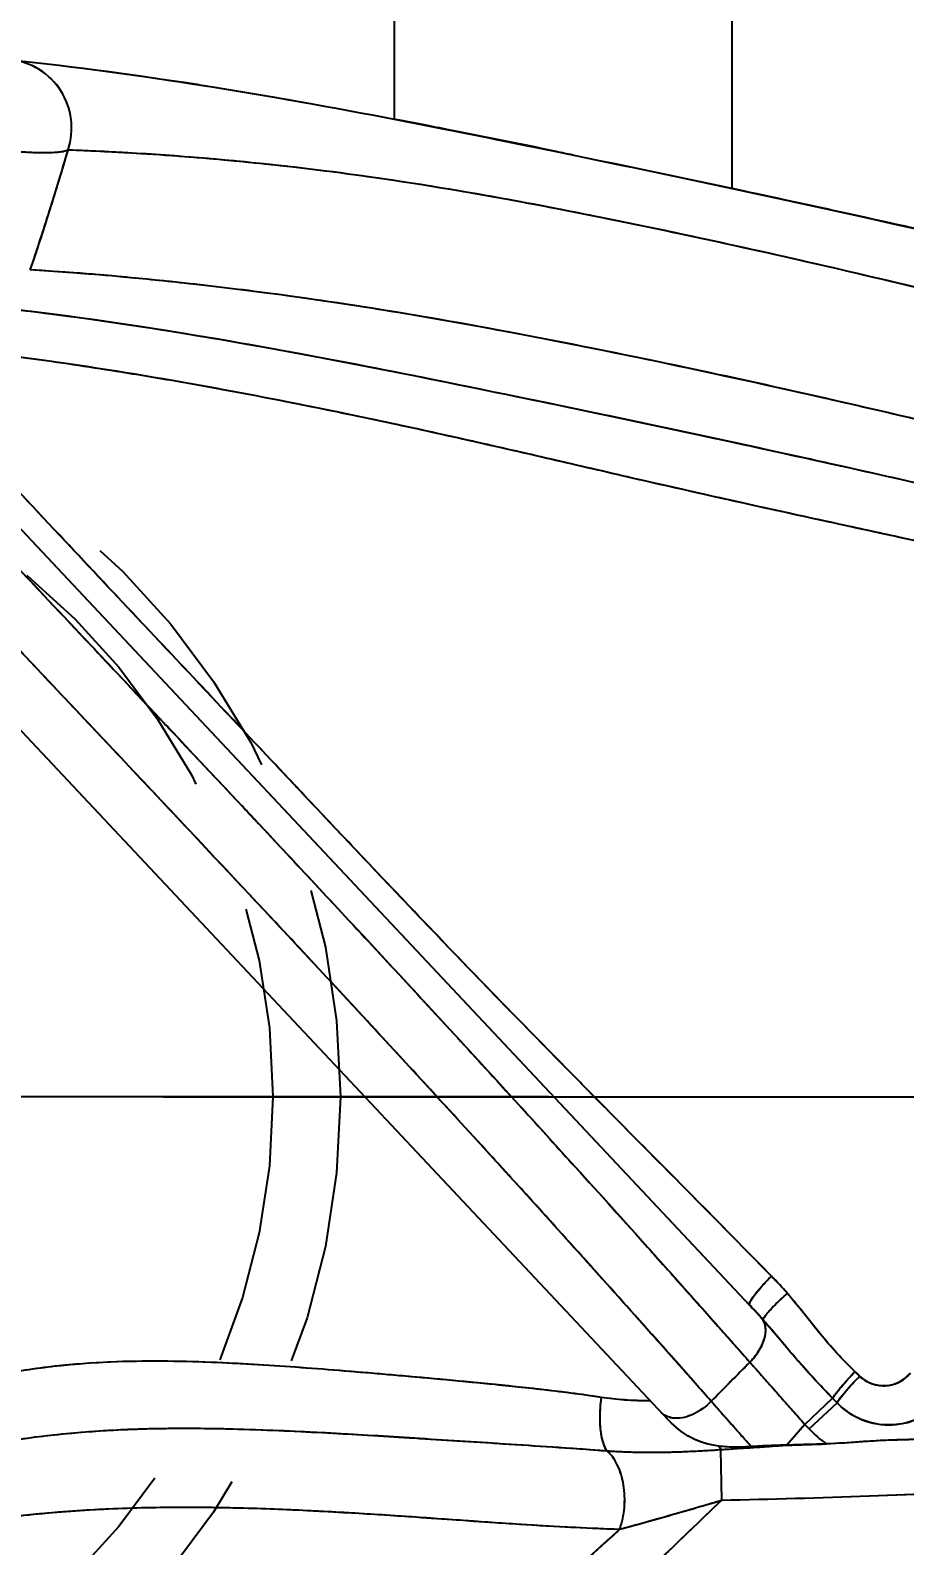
# Model space of a CAD drawing. Header units: millimetres. Extents: x 29875 to 31218, y -21313 to -20364.
# Drawn here: x 30583.02 to 30589.5, y -20647.56 to -20636.34 of the extents above; entities that cross this region are included whole.
import ezdxf

# ---------------------------------------------------------------- set-up
doc = ezdxf.new("R2010")
doc.units = ezdxf.units.MM
doc.header["$LTSCALE"] = 8
doc.linetypes.add('CENTER', pattern=[2, 1.25, -0.25, 0.25, -0.25])
doc.linetypes.add('HIDDEN', pattern=[0.375, 0.25, -0.125])
doc.layers.get('DEFPOINTS').update_dxf_attribs({"color": 6})
for name, color, linetype in [('Cav-cor', 30, 'Continuous'), ('CL', 1, 'Continuous'), ('PRODUCT', 1, 'Continuous'), ('SCREW', 52, 'HIDDEN')]:
    doc.layers.add(name, color=color, linetype=linetype)
doc.layers.add('dim', color=3, linetype='Continuous', lineweight=15)
doc.styles.get("Standard").update_dxf_attribs({"font": 'txt.shx', "width": 0.8, "bigfont": 'chineset.shx'})
doc.dimstyles.new('ISO-25', dxfattribs={"dimtxt": 5, "dimasz": 4, "dimexe": 0.3, "dimexo": 0.3, "dimtad": 0, "dimzin": 1, "dimdsep": 46, "dimtxsty": 'Standard', "dimcen": 0, "dimclrd": 3, "dimclre": 3, "dimclrt": 3, "dimazin": 0, "dimtfac": 1, "dimtofl": 0, "dimtmove": 0, "dimatfit": 0, "dimfxl": 0, "dimarcsym": 0})

# ---------------------------------------------------------------- blocks, each defined once
blk = doc.blocks.new('20100512.182342')
at = {"linetype": 'HIDDEN'}
blk.add_circle((0, 0), 5.5, dxfattribs=at)
at = {"layer": 'SCREW', "linetype": 'CENTER', "ltscale": 5}
blk.add_line((0, -7.042), (0, 7.042), dxfattribs=at)
at = {"layer": 'SCREW'}
blk.add_circle((0, 0), 5, dxfattribs=at)
blk = doc.blocks.new('*D27718')
at = {"layer": 'DEFPOINTS', "color": 0}
for p in [(30587.82, -20524.239), (30651.21, -20524.239), (30619.82, -20722.239)]:
    blk.add_point(p, dxfattribs=at)
at = {"layer": 'dim', "color": 3, "lineweight": -2}
for p, q in [((30588.12, -20524.239), (30651.51, -20524.239)), ((30651.21, -20528.239), (30651.21, -20613.947)), ((30651.21, -20718.239), (30651.21, -20632.53)), ((30620.12, -20722.239), (30651.51, -20722.239))]:
    blk.add_line(p, q, dxfattribs=at)
at = {"layer": 'dim', "color": 3}
for points in [[(30651.877, -20528.239), (30650.544, -20528.239), (30651.21, -20524.239)], [(30650.544, -20718.239), (30651.877, -20718.239), (30651.21, -20722.239)]]:
    blk.add_solid(points, dxfattribs=at)
at = {"layer": 'dim', "color": 3, "insert": (30651.21, -20623.239), "char_height": 5, "attachment_point": 5, "rotation": 90}
blk.add_mtext('198.00', dxfattribs=at)

msp = doc.modelspace()

# ---------------------------------------------------------------- linework, layer by layer
at = {"layer": 'Cav-cor', "color": 241}
for p, q in [((30588.221, -20637.516), (30588.221, -20626.735)), ((30585.719, -20628.688), (30585.719, -20637.002)), ((30588.352, -20645.785), (30581.835, -20638.848)), ((30587.75, -20646.633), (30581.78, -20640.279)), ((30588.115, -20645.936), (30588.351, -20646.204)), ((30588.351, -20646.204), (30588.758, -20646.664)), ((30588.065, -20646.493), (30587.946, -20646.359)), ((30588.758, -20646.664), (30588.964, -20646.471)), ((30588.997, -20646.504), (30588.964, -20646.471)), ((30588.362, -20646.829), (30588.065, -20646.493)), ((30588.791, -20646.698), (30588.997, -20646.504)), ((30588.758, -20646.664), (30588.625, -20646.818)), ((30588.758, -20646.664), (30588.791, -20646.698)), ((30588.143, -20647.225), (30588.136, -20646.851))]:
    msp.add_line(p, q, dxfattribs=at)
for centre, radius, start, end in [((30562.899, -20631.289), 21.252, 341.2578, 343.77), ((30586.562, -20647.478), 2.73, 40.7921, 44.4533), ((30585.453, -20648.513), 3.981, 41.1517, 43.255), ((30709.785, -20766.496), 170.928, 135.27051, 135.40708), ((30576.439, -20659.61), 18.409, 46.272, 46.4205), ((30587.587, -20644.233), 2.254, 261.4425, 265.8646), ((30587.596, -20644.044), 2.444, 265.9616, 270.3892), ((30589.38, -20646.137), 0.531, 223.7546, 322.0743), ((30589.385, -20646.139), 0.816, 223.2163, 235.1127), ((30586.574, -20576.572), 70.276, 271.67191, 271.91143), ((30799.81, -20868.74), 306.385, 133.6976, 133.94618), ((30653.673, -20720.16), 98.397, 132.34947, 132.72022)]:
    msp.add_arc(centre, radius, start, end, dxfattribs=at)
for points in [[(30582.88, -20636.563), (30583.828, -20636.662), (30584.776, -20636.821), (30585.719, -20637.002)], [(30588.362, -20646.829), (30588.282, -20646.835), (30588.2, -20646.835), (30588.121, -20646.825)], [(30588.625, -20646.818), (30588.537, -20646.82), (30588.449, -20646.823), (30588.362, -20646.829)]]:
    msp.add_open_spline(points, degree=3, dxfattribs=at)
for points, knots in [([(30583.304, -20637.229), (30583.327, -20637.157), (30583.343, -20637.002), (30583.264, -20636.784), (30583.1, -20636.62), (30582.954, -20636.57), (30582.88, -20636.563)], [0, 0, 0, 0, 0.251614, 0.502522, 0.751882, 1, 1, 1, 1]), ([(30585.719, -20637.002), (30586.12, -20637.079), (30586.956, -20637.249), (30587.788, -20637.423), (30588.221, -20637.516)], [0, 0, 0, 0, 0.477947, 1, 1, 1, 1]), ([(30582.675, -20637.214), (30582.749, -20637.224), (30582.885, -20637.239), (30583.067, -20637.25), (30583.192, -20637.25), (30583.266, -20637.241), (30583.293, -20637.234), (30583.304, -20637.229)], [0, 0, 0, 0, 0.353511, 0.648384, 0.867217, 0.944588, 1, 1, 1, 1]), ([(30583.304, -20637.229), (30583.483, -20637.235), (30583.909, -20637.257), (30584.639, -20637.314), (30585.564, -20637.423), (30586.467, -20637.574), (30587.326, -20637.742), (30588.45, -20637.978), (30590.098, -20638.363), (30592.273, -20638.921), (30593.811, -20639.339), (30594.6, -20639.56)], [0, 0, 0, 0, 0.046533, 0.110628, 0.190144, 0.288194, 0.347995, 0.417236, 0.586401, 0.787139, 1, 1, 1, 1]), ([(30588.221, -20637.516), (30590.042, -20637.906), (30594.57, -20638.956), (30599.011, -20640.26), (30601.674, -20641.178)], [0, 0, 0, 0, 0.39764, 1, 1, 1, 1]), ([(30594.129, -20640.39), (30593.366, -20640.181), (30591.892, -20639.789), (30589.814, -20639.272), (30588.029, -20638.867), (30586.582, -20638.575), (30585.417, -20638.374), (30584.264, -20638.219), (30583.484, -20638.146), (30583.024, -20638.118)], [0, 0, 0, 0, 0.209039, 0.403183, 0.565724, 0.692502, 0.793241, 0.878073, 1, 1, 1, 1]), ([(30591.887, -20640.238), (30591.223, -20640.075), (30589.457, -20639.658), (30586.557, -20639.031), (30584.137, -20638.559), (30582.89, -20638.409), (30582.685, -20638.388)], [0, 0, 0, 0, 0.217474, 0.575912, 0.929783, 1, 1, 1, 1]), ([(30593.607, -20641.091), (30592.934, -20640.916), (30591.921, -20640.663), (30590.569, -20640.346), (30589.569, -20640.121), (30588.622, -20639.916), (30587.572, -20639.682), (30586.478, -20639.424), (30585.307, -20639.168), (30584.208, -20638.955), (30583.082, -20638.773), (30582.312, -20638.687), (30581.911, -20638.657)], [0, 0, 0, 0, 0.174614, 0.261836, 0.348463, 0.43171, 0.505097, 0.618261, 0.713794, 0.805795, 0.898957, 1, 1, 1, 1]), ([(30588.511, -20645.567), (30587.814, -20644.855), (30586.571, -20643.619), (30584.931, -20641.878), (30583.529, -20640.39), (30582.65, -20639.451), (30582.208, -20638.977)], [0, 0, 0, 0, 0.327786, 0.576559, 0.786925, 1, 1, 1, 1]), ([(30582.109, -20639.442), (30582.381, -20639.735), (30583.069, -20640.471), (30584.347, -20641.824), (30586.089, -20643.685), (30587.393, -20645.123), (30588.115, -20645.936)], [0, 0, 0, 0, 0.135545, 0.341705, 0.631227, 1, 1, 1, 1]), ([(30587.946, -20646.359), (30587.63, -20646.001), (30586.997, -20645.292), (30585.814, -20643.993), (30584.237, -20642.299), (30582.97, -20640.963), (30582.263, -20640.205)], [0, 0, 0, 0, 0.171166, 0.340448, 0.629091, 1, 1, 1, 1]), ([(30588.352, -20645.785), (30588.35, -20645.782), (30588.349, -20645.772), (30588.359, -20645.746), (30588.389, -20645.7), (30588.442, -20645.637), (30588.486, -20645.591), (30588.511, -20645.567)], [0, 0, 0, 0, 0.037451, 0.099276, 0.310073, 0.623084, 1, 1, 1, 1]), ([(30588.472, -20645.851), (30588.492, -20645.826), (30588.543, -20645.772), (30588.597, -20645.723), (30588.629, -20645.695)], [0, 0, 0, 0, 0.428799, 1, 1, 1, 1]), ([(30589.13, -20646.274), (30589.084, -20646.23), (30588.994, -20646.138), (30588.828, -20645.944), (30588.712, -20645.792), (30588.629, -20645.695)], [0, 0, 0, 0, 0.250371, 0.50058, 1, 1, 1, 1]), ([(30588.351, -20646.204), (30588.376, -20646.179), (30588.445, -20646.096), (30588.49, -20645.96), (30588.451, -20645.893)], [0, 0, 0, 0, 0.307258, 1, 1, 1, 1]), ([(30588.451, -20645.893), (30588.45, -20645.887), (30588.458, -20645.872), (30588.466, -20645.859), (30588.472, -20645.851)], [0, 0, 0, 0, 0.366117, 1, 1, 1, 1]), ([(30588.964, -20646.471), (30588.872, -20646.377), (30588.698, -20646.187), (30588.534, -20645.988), (30588.451, -20645.893)], [0, 0, 0, 0, 0.509609, 1, 1, 1, 1]), ([(30582.291, -20646.418), (30582.625, -20646.317), (30583.343, -20646.184), (30584.276, -20646.191), (30585.082, -20646.244), (30585.756, -20646.3), (30586.486, -20646.367), (30586.991, -20646.423), (30587.251, -20646.462)], [0, 0, 0, 0, 0.209465, 0.434895, 0.559598, 0.694787, 0.841719, 1, 1, 1, 1]), ([(30588.964, -20646.471), (30588.971, -20646.459), (30588.992, -20646.43), (30589.046, -20646.364), (30589.094, -20646.311), (30589.13, -20646.274)], [0, 0, 0, 0, 0.167144, 0.401252, 1, 1, 1, 1]), ([(30588.997, -20646.504), (30589.004, -20646.492), (30589.024, -20646.464), (30589.079, -20646.397), (30589.128, -20646.344), (30589.164, -20646.307)], [0, 0, 0, 0, 0.165624, 0.399458, 1, 1, 1, 1]), ([(30589.164, -20646.307), (30589.19, -20646.331), (30589.251, -20646.369), (30589.358, -20646.384), (30589.463, -20646.356), (30589.518, -20646.309), (30589.54, -20646.282)], [0, 0, 0, 0, 0.249817, 0.499583, 0.749541, 1, 1, 1, 1]), ([(30587.251, -20646.462), (30587.24, -20646.54), (30587.234, -20646.652), (30587.257, -20646.786), (30587.278, -20646.84), (30587.292, -20646.86)], [0, 0, 0, 0, 0.580809, 0.818308, 1, 1, 1, 1]), ([(30588.065, -20646.493), (30588.027, -20646.532), (30587.945, -20646.593), (30587.844, -20646.622), (30587.798, -20646.619)], [0, 0, 0, 0, 0.538984, 1, 1, 1, 1]), ([(30582.473, -20646.86), (30582.821, -20646.783), (30583.553, -20646.686), (30584.704, -20646.691), (30585.719, -20646.755), (30586.594, -20646.811), (30587.055, -20646.841), (30587.292, -20646.86)], [0, 0, 0, 0, 0.221355, 0.455947, 0.713087, 0.852437, 1, 1, 1, 1]), ([(30588.121, -20646.825), (30588.051, -20646.816), (30587.911, -20646.776), (30587.798, -20646.685), (30587.75, -20646.633)], [0, 0, 0, 0, 0.497305, 1, 1, 1, 1]), ([(30587.798, -20646.619), (30587.794, -20646.619), (30587.78, -20646.618), (30587.766, -20646.616), (30587.756, -20646.613)], [0, 0, 0, 0, 0.258918, 1, 1, 1, 1]), ([(30588.121, -20646.825), (30588.122, -20646.828), (30588.127, -20646.836), (30588.132, -20646.845), (30588.136, -20646.851)], [0, 0, 0, 0, 0.269255, 1, 1, 1, 1]), ([(30588.136, -20646.851), (30588.177, -20646.848), (30588.259, -20646.842), (30588.381, -20646.835), (30588.503, -20646.827), (30588.584, -20646.82), (30588.625, -20646.818)], [0, 0, 0, 0, 0.250173, 0.500939, 0.750637, 1, 1, 1, 1]), ([(30589.899, -20646.773), (30589.817, -20646.776), (30589.654, -20646.775), (30589.408, -20646.779), (30589.163, -20646.793), (30589, -20646.806), (30588.918, -20646.809)], [0, 0, 0, 0, 0.249995, 0.499925, 0.750045, 1, 1, 1, 1]), ([(30587.292, -20646.86), (30587.358, -20646.864), (30587.64, -20646.877), (30587.922, -20646.865), (30588.136, -20646.851)], [0, 0, 0, 0, 0.235981, 1, 1, 1, 1]), ([(30587.388, -20647.44), (30587.407, -20647.389), (30587.429, -20647.279), (30587.423, -20647.115), (30587.381, -20646.968), (30587.325, -20646.887), (30587.292, -20646.86)], [0, 0, 0, 0, 0.264685, 0.538164, 0.790419, 1, 1, 1, 1]), ([(30588.143, -20647.225), (30588.871, -20647.211), (30589.963, -20647.161), (30591.418, -20647.12), (30592.875, -20647.102), (30594.695, -20647.101), (30596.152, -20647.094), (30596.88, -20647.079)], [0, 0, 0, 0, 0.25, 0.375, 0.5, 0.750001, 1, 1, 1, 1]), ([(30582.604, -20647.384), (30582.974, -20647.329), (30583.737, -20647.265), (30584.703, -20647.28), (30585.499, -20647.323), (30586.115, -20647.366), (30586.746, -20647.411), (30587.172, -20647.432), (30587.388, -20647.44)], [0, 0, 0, 0, 0.233845, 0.477961, 0.604194, 0.732998, 0.864612, 1, 1, 1, 1]), ([(30587.388, -20647.44), (30587.448, -20647.424), (30587.701, -20647.355), (30587.952, -20647.282), (30588.143, -20647.225)], [0, 0, 0, 0, 0.238898, 1, 1, 1, 1])]:
    msp.add_open_spline(points, degree=3, knots=knots, dxfattribs=at)
at = {"layer": 'CL', "color": 6, "linetype": 'CENTER', "ltscale": 0.8}
msp.add_line((30558.408, -20644.239), (30605.682, -20644.239), dxfattribs=at)
at = {"layer": 'PRODUCT'}
for p, q in [((30581.835, -20638.848), (30588.352, -20645.785)), ((30587.75, -20646.633), (30581.78, -20640.279)), ((30588.758, -20646.664), (30588.964, -20646.471)), ((30588.997, -20646.504), (30588.964, -20646.471)), ((30588.791, -20646.698), (30588.997, -20646.504)), ((30588.758, -20646.664), (30588.791, -20646.698)), ((30588.143, -20647.225), (30588.136, -20646.851))]:
    msp.add_line(p, q, dxfattribs=at)
msp.add_arc((30589.385, -20646.139), 0.816, 223.2163, 235.1127, dxfattribs=at)
for points, start_tangent, end_tangent in [([(30582.88, -20636.563), (30585.731, -20637.005)], (0.994539, -0.104369), (0.981996, -0.1889)), ([(30583.304, -20637.229), (30583.326, -20637.004), (30583.25, -20636.792), (30583.091, -20636.635), (30582.88, -20636.563)], (0.310826, 0.950467), (-0.994554, 0.104219)), ([(30584.274, -20636.748), (30584.148, -20636.728)], (-0.987854, 0.155383), (-0.988453, 0.151528)), ([(30585.941, -20637.045), (30585.731, -20637.005)], (-0.981371, 0.192125), (-0.981996, 0.188899)), ([(30585.731, -20637.005), (30586.918, -20637.242), (30593.629, -20638.781), (30594.74, -20639.072)], (0.981996, -0.1889), (0.966262, -0.257561)), ([(30586.121, -20637.081), (30585.941, -20637.045)], (-0.980891, 0.194557), (-0.981371, 0.192125)), ([(30587.04, -20637.268), (30586.918, -20637.242), (30586.121, -20637.081)], (-0.979281, 0.202506), (-0.980891, 0.194557)), ([(30582.675, -20637.214), (30582.863, -20637.235), (30583.045, -20637.248), (30583.202, -20637.247), (30583.304, -20637.229)], (0.992114, -0.125338), (0.913187, 0.407541)), ([(30583.024, -20638.118), (30583.167, -20637.68), (30583.304, -20637.229)], (0.321217, 0.947006), (0.279073, 0.96027)), ([(30583.304, -20637.229), (30583.776, -20637.251), (30584.342, -20637.292), (30584.951, -20637.353), (30585.601, -20637.437), (30586.376, -20637.562), (30587.368, -20637.752), (30588.518, -20637.999), (30589.769, -20638.291), (30591.148, -20638.635), (30592.74, -20639.051), (30594.6, -20639.56)], (0.999398, -0.034704), (0.962842, -0.270066)), ([(30588.449, -20637.565), (30588.103, -20637.491)], (-0.977541, 0.210745), (-0.977992, 0.208642)), ([(30589.386, -20637.77), (30588.449, -20637.565)], (-0.976241, 0.216688), (-0.977541, 0.210745)), ([(30589.684, -20637.836), (30589.386, -20637.77)], (-0.975802, 0.218655), (-0.976241, 0.216688)), ([(30594.129, -20640.39), (30592.223, -20639.881), (30590.613, -20639.473), (30589.205, -20639.136), (30587.896, -20638.846), (30586.66, -20638.596), (30585.605, -20638.41), (30584.796, -20638.292), (30584.164, -20638.216), (30583.673, -20638.167), (30583.3, -20638.136), (30583.024, -20638.118)], (-0.964272, 0.264913), (-0.99815, 0.060799)), ([(30585.441, -20638.819), (30583.305, -20638.462), (30582.609, -20638.38)], (-0.981907, 0.189366), (-0.994879, 0.101074)), ([(30585.441, -20638.819), (30583.305, -20638.462), (30582.708, -20638.39)], (-0.981907, 0.189366), (-0.994381, 0.105857)), ([(30585.368, -20639.185), (30585.07, -20639.124), (30584.409, -20638.997), (30583.742, -20638.882), (30583.104, -20638.786), (30582.503, -20638.712), (30581.911, -20638.657)], (-0.97908, 0.203474), (-0.997214, 0.074598)), ([(30588.99, -20639.563), (30586.548, -20639.041), (30585.441, -20638.819)], (-0.976207, 0.216841), (-0.981906, 0.189369)), ([(30588.763, -20639.512), (30586.548, -20639.041), (30585.441, -20638.819)], (-0.976537, 0.215349), (-0.981906, 0.189369)), ([(30584.328, -20641.237), (30583.815, -20640.693), (30583.239, -20640.08), (30582.625, -20639.424), (30582.201, -20638.969)], (-0.685419, 0.728148), (-0.681429, 0.731884)), ([(30585.701, -20639.255), (30585.368, -20639.185)], (-0.977681, 0.210093), (-0.97908, 0.203474)), ([(30588.795, -20639.953), (30588.131, -20639.806), (30587.481, -20639.659), (30586.877, -20639.519), (30586.298, -20639.387), (30585.701, -20639.255)], (-0.976928, 0.213567), (-0.977681, 0.210093)), ([(30582.109, -20639.442), (30582.453, -20639.811), (30582.857, -20640.244), (30583.297, -20640.711), (30583.751, -20641.193), (30584.044, -20641.504)], (0.680607, -0.732649), (0.68581, -0.727781)), ([(30589.053, -20639.577), (30588.763, -20639.512)], (-0.976114, 0.217261), (-0.976537, 0.215349)), ([(30589.053, -20639.577), (30588.99, -20639.563)], (-0.976114, 0.217258), (-0.976207, 0.216841)), ([(30591.887, -20640.238), (30589.885, -20639.764), (30589.053, -20639.577)], (-0.971349, 0.237657), (-0.976114, 0.217258)), ([(30588.961, -20639.989), (30588.795, -20639.953)], (-0.977043, 0.213041), (-0.976928, 0.213567)), ([(30593.607, -20641.091), (30593.01, -20640.938), (30592.456, -20640.798), (30591.946, -20640.673), (30591.472, -20640.559), (30591.006, -20640.449), (30590.52, -20640.336), (30589.996, -20640.217), (30589.423, -20640.09), (30588.961, -20639.989)], (-0.967754, 0.251899), (-0.977043, 0.213041)), ([(30584.563, -20642.653), (30584.084, -20642.143), (30583.607, -20641.636), (30583.135, -20641.135), (30582.681, -20640.652), (30582.263, -20640.205)], (-0.683759, 0.729708), (-0.682289, 0.731083)), ([(30584.375, -20641.288), (30584.328, -20641.237)], (-0.685421, 0.728147), (-0.685419, 0.728148)), ([(30584.87, -20641.813), (30584.375, -20641.288)], (-0.685722, 0.727864), (-0.685421, 0.728147)), ([(30584.044, -20641.504), (30584.211, -20641.682)], (0.68581, -0.727781), (0.685419, -0.728149)), ([(30584.211, -20641.682), (30584.586, -20642.08)], (0.685419, -0.728149), (0.684247, -0.729251)), ([(30584.926, -20641.873), (30584.87, -20641.813)], (-0.685793, 0.727796), (-0.685722, 0.727864)), ([(30584.99, -20641.941), (30584.926, -20641.873)], (-0.685888, 0.727707), (-0.685793, 0.727796)), ([(30585.002, -20641.954), (30584.99, -20641.941)], (-0.685907, 0.727689), (-0.685888, 0.727707)), ([(30587.077, -20644.114), (30586.538, -20643.565), (30585.999, -20643.006), (30585.466, -20642.445), (30585.002, -20641.954)], (-0.702187, 0.711993), (-0.685907, 0.727689)), ([(30584.586, -20642.08), (30584.671, -20642.171)], (0.684247, -0.729251), (0.683969, -0.729511)), ([(30584.671, -20642.171), (30584.706, -20642.209)], (0.683969, -0.729511), (0.683851, -0.729622)), ([(30584.706, -20642.209), (30584.718, -20642.221)], (0.683851, -0.729622), (0.68381, -0.72966)), ([(30584.718, -20642.221), (30585.129, -20642.661), (30585.584, -20643.151), (30586.025, -20643.627), (30586.447, -20644.086), (30586.83, -20644.506)], (0.68381, -0.72966), (0.672819, -0.739807)), ([(30584.581, -20642.672), (30584.563, -20642.653)], (-0.683685, 0.729777), (-0.683759, 0.729708)), ([(30586.717, -20644.985), (30586.409, -20644.647), (30585.974, -20644.172), (30585.517, -20643.677), (30585.043, -20643.166), (30584.581, -20642.672)], (-0.671687, 0.740835), (-0.683685, 0.729777)), ([(30587.157, -20644.196), (30587.077, -20644.114)], (-0.702668, 0.711518), (-0.702187, 0.711993)), ([(30588.511, -20645.567), (30588.074, -20645.122), (30587.595, -20644.638), (30587.157, -20644.196)], (-0.699456, 0.714676), (-0.702668, 0.711518)), ([(30586.83, -20644.506), (30586.847, -20644.525), (30587.222, -20644.938), (30587.557, -20645.311), (30587.853, -20645.642), (30588.115, -20645.936)], (0.672819, -0.739807), (0.663579, -0.748106)), ([(30587.946, -20646.359), (30587.807, -20646.202), (30587.519, -20645.878), (30587.192, -20645.512), (30586.819, -20645.098), (30586.717, -20644.985)], (-0.662552, 0.749016), (-0.671687, 0.740835)), ([(30588.352, -20645.785), (30588.361, -20645.744), (30588.419, -20645.666), (30588.511, -20645.567)], (-0.684764, 0.728765), (0.71321, 0.70095)), ([(30588.545, -20645.602), (30588.511, -20645.567)], (-0.68826, 0.725464), (-0.699719, 0.714418)), ([(30588.472, -20645.851), (30588.536, -20645.781), (30588.629, -20645.695)], (0.655173, 0.755479), (0.757867, 0.652409)), ([(30588.629, -20645.695), (30588.571, -20645.629), (30588.545, -20645.602)], (-0.652659, 0.757652), (-0.68826, 0.725464)), ([(30589.13, -20646.274), (30588.995, -20646.136), (30588.871, -20645.993), (30588.753, -20645.845), (30588.629, -20645.695)], (-0.724513, 0.689261), (-0.652918, 0.757428)), ([(30588.451, -20645.893), (30588.402, -20645.838), (30588.352, -20645.785)], (-0.657608, 0.753361), (-0.684817, 0.728715)), ([(30588.351, -20646.204), (30588.432, -20646.095), (30588.468, -20645.984), (30588.451, -20645.893)], (0.703648, 0.710549), (-0.512453, 0.858715)), ([(30588.451, -20645.893), (30588.472, -20645.851)], (-0.054877, 0.998493), (0.655173, 0.755479)), ([(30588.565, -20646.026), (30588.451, -20645.893)], (-0.646973, 0.762513), (-0.658425, 0.752647)), ([(30588.115, -20645.936), (30588.144, -20645.97)], (0.663579, -0.748106), (0.663416, -0.748251)), ([(30588.144, -20645.97), (30588.241, -20646.079)], (0.663416, -0.748251), (0.662931, -0.748681)), ([(30588.964, -20646.471), (30588.82, -20646.319), (30588.686, -20646.169), (30588.565, -20646.026)], (-0.698957, 0.715163), (-0.646973, 0.762513)), ([(30588.241, -20646.079), (30588.351, -20646.204)], (0.662931, -0.748681), (0.662485, -0.749075)), ([(30582.291, -20646.418), (30582.77, -20646.299), (30583.209, -20646.232), (30583.614, -20646.201), (30583.996, -20646.194), (30584.363, -20646.203), (30584.708, -20646.22), (30585.032, -20646.242), (30585.347, -20646.267), (30585.67, -20646.294), (30586.013, -20646.324), (30586.387, -20646.36), (30586.797, -20646.403), (30587.251, -20646.462)], (0.957058, 0.289896), (0.988901, -0.148579)), ([(30588.351, -20646.204), (30588.208, -20646.348), (30588.065, -20646.493)], (-0.703751, -0.710446), (-0.702056, -0.712122)), ([(30588.351, -20646.204), (30588.419, -20646.28), (30588.497, -20646.368), (30588.582, -20646.464), (30588.67, -20646.564), (30588.758, -20646.664)], (0.662535, -0.749031), (0.66251, -0.749053)), ([(30588.065, -20646.493), (30587.946, -20646.359)], (-0.662068, 0.749443), (-0.662552, 0.749016)), ([(30588.964, -20646.471), (30589, -20646.421), (30589.057, -20646.352), (30589.13, -20646.274)], (0.511419, 0.859331), (0.692479, 0.721438)), ([(30588.997, -20646.504), (30589.033, -20646.454), (30589.091, -20646.385), (30589.164, -20646.307)], (0.514511, 0.857484), (0.69441, 0.719579)), ([(30589.164, -20646.307), (30589.147, -20646.29), (30589.13, -20646.274)], (-0.722641, 0.691224), (-0.724429, 0.689349)), ([(30589.164, -20646.307), (30589.256, -20646.363), (30589.364, -20646.377), (30589.464, -20646.347), (30589.54, -20646.282)], (0.722531, -0.691339), (0.609808, 0.792549)), ([(30587.251, -20646.462), (30587.24, -20646.624), (30587.254, -20646.764), (30587.292, -20646.86)], (-0.145933, -0.989294), (0.574306, -0.818641)), ([(30587.251, -20646.462), (30587.335, -20646.473), (30587.424, -20646.481)], (0.988925, -0.148415), (0.997427, -0.071695)), ([(30587.424, -20646.481), (30587.518, -20646.486), (30587.613, -20646.487)], (0.997427, -0.071695), (0.999985, 0.00555)), ([(30589.799, -20646.463), (30589.673, -20646.58), (30589.502, -20646.654), (30589.312, -20646.664), (30589.134, -20646.608), (30588.997, -20646.504)], (-0.613782, -0.789476), (-0.69172, 0.722166)), ([(30588.065, -20646.493), (30587.933, -20646.588), (30587.798, -20646.619), (30587.698, -20646.578)], (-0.701296, -0.71287), (-0.684763, 0.728766)), ([(30588.362, -20646.829), (30588.296, -20646.755), (30588.232, -20646.682), (30588.171, -20646.614), (30588.115, -20646.55), (30588.065, -20646.493)], (-0.662444, 0.749111), (-0.662467, 0.749091)), ([(30582.473, -20646.86), (30582.975, -20646.769), (30583.432, -20646.72), (30583.85, -20646.697), (30584.239, -20646.693), (30584.607, -20646.7), (30584.948, -20646.713), (30585.263, -20646.729), (30585.564, -20646.746), (30585.867, -20646.765), (30586.184, -20646.785), (30586.523, -20646.807), (30586.89, -20646.831), (30587.292, -20646.86)], (0.976437, 0.215801), (0.996728, -0.080823)), ([(30588.121, -20646.825), (30587.915, -20646.762), (30587.75, -20646.633)], (-0.991898, 0.127035), (-0.684754, 0.728774)), ([(30588.758, -20646.664), (30588.692, -20646.741), (30588.625, -20646.818)], (-0.655729, -0.754996), (-0.655604, -0.755105)), ([(30588.121, -20646.825), (30588.129, -20646.839), (30588.136, -20646.851)], (0.47076, -0.882261), (0.578942, -0.815369)), ([(30588.362, -20646.829), (30588.246, -20646.833), (30588.121, -20646.825)], (-0.997681, -0.068068), (-0.9919, 0.127023)), ([(30588.136, -20646.851), (30588.289, -20646.84), (30588.452, -20646.83), (30588.625, -20646.818)], (0.997352, 0.072731), (0.9986, 0.0529)), ([(30588.625, -20646.818), (30588.494, -20646.822), (30588.362, -20646.829)], (-0.999697, -0.024631), (-0.997681, -0.068068)), ([(30588.918, -20646.809), (30588.82, -20646.812), (30588.723, -20646.815), (30588.625, -20646.818)], (-0.999448, -0.03323), (-0.999578, -0.029052)), ([(30589.899, -20646.773), (30589.642, -20646.776), (30589.415, -20646.781), (30589.184, -20646.793), (30588.918, -20646.809)], (-0.999328, -0.036654), (-0.999448, -0.03323)), ([(30587.292, -20646.86), (30587.406, -20646.866), (30587.534, -20646.87), (30587.667, -20646.871), (30587.799, -20646.868), (30587.926, -20646.863), (30588.04, -20646.857), (30588.136, -20646.851)], (0.997531, -0.070221), (0.997702, 0.067754)), ([(30587.388, -20647.44), (30587.422, -20647.28), (30587.416, -20647.112), (30587.37, -20646.963), (30587.292, -20646.86)], (0.345532, 0.938407), (-0.773335, 0.633997)), ([(30588.143, -20647.225), (30589.237, -20647.193), (30590.273, -20647.155), (30591.214, -20647.128), (30592.093, -20647.113), (30592.97, -20647.105), (30593.871, -20647.102), (30594.813, -20647.1), (30595.811, -20647.094), (30596.88, -20647.079)], (0.999827, 0.018624), (0.999785, 0.020737)), ([(30582.604, -20647.384), (30583.151, -20647.32), (30583.706, -20647.285), (30584.27, -20647.277), (30584.8, -20647.289), (30585.287, -20647.312), (30585.743, -20647.34), (30586.177, -20647.37), (30586.595, -20647.399), (30586.998, -20647.423), (30587.388, -20647.44)], (0.988948, 0.148266), (0.999389, -0.034938)), ([(30588.143, -20647.225), (30587.81, -20647.544), (30587.49, -20647.851), (30587.184, -20648.145)], (-0.72231, -0.69157), (-0.719302, -0.694697)), ([(30587.388, -20647.44), (30587.502, -20647.409), (30587.635, -20647.372), (30587.785, -20647.329), (30587.955, -20647.28), (30588.143, -20647.225)], (0.965927, 0.258816), (0.958184, 0.286151)), ([(30587.388, -20647.44), (30587.149, -20647.658), (30586.919, -20647.87)], (-0.738918, -0.673796), (-0.734542, -0.678563))]:
    msp.add_spline(points, degree=3, dxfattribs=dict(at, start_tangent=start_tangent, end_tangent=end_tangent))

# ---------------------------------------------------------------- block references
at = {"linetype": 'Continuous', "rotation": 90.00000000000001}
msp.add_blockref('20100512.182342', (30579.82, -20644.239), dxfattribs=at)

# ---------------------------------------------------------------- dimensions: what is measured, and where the dimension line sits
at = {"layer": 'dim'}
dim = msp.add_linear_dim(base=(30651.21, -20524.239), p1=(30619.82, -20722.239), p2=(30587.82, -20524.239), angle=90, dimstyle='ISO-25', dxfattribs=at)
dim.commit()
dim.dimension.update_dxf_attribs({"geometry": '*D27718', "text_midpoint": (30651.21, -20623.239)})

doc.saveas('drawing.dxf')
